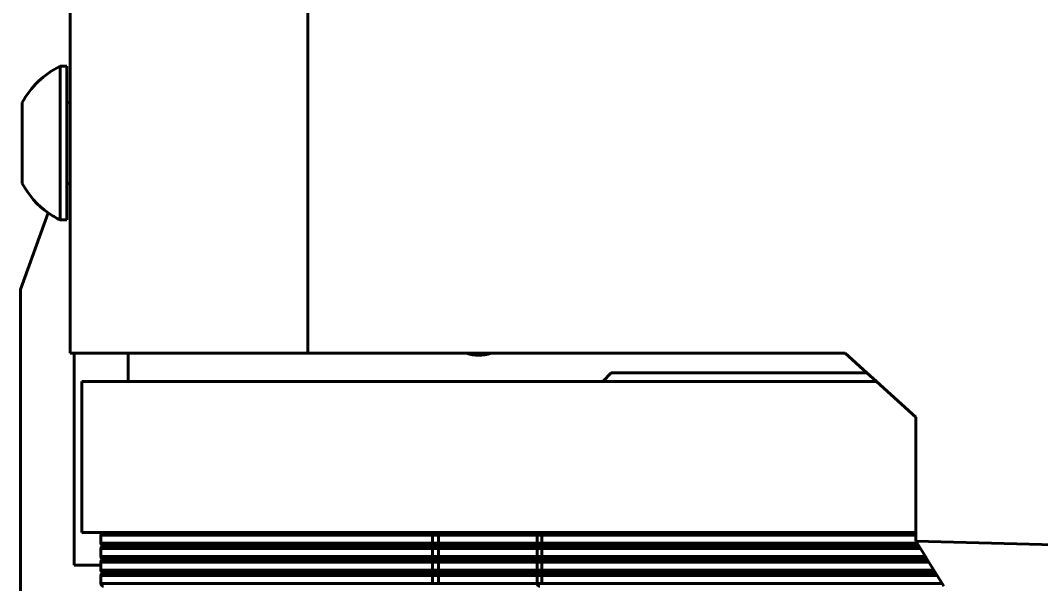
# Model space of a CAD drawing. Header units: millimetres. Extents: x 15 to 415, y 5 to 292.
# Drawn here: x 104.84 to 123.75, y 102.34 to 112.78 of the extents above; entities that cross this region are included whole.
import ezdxf

# ---------------------------------------------------------------- set-up
doc = ezdxf.new("R2010")
doc.units = ezdxf.units.MM
doc.layers.add('Annotations', color=7, linetype='Continuous')
doc.layers.add('Geometries', color=7, linetype='Continuous')
doc.styles.add('Shapr4', font='txt', dxfattribs={"height": 3.3495})
doc.dimstyles.new('ISO-25', dxfattribs={"dimtxt": 2.5, "dimasz": 2.5, "dimexe": 1.25, "dimexo": 0.625, "dimtad": 1, "dimtxsty": 'Standard', "dimcen": 2.5, "dimadec": 0, "dimazin": 0, "dimtfac": 1, "dimtmove": 0, "dimatfit": 3, "dimfxl": 1, "dimarcsym": 0})

# ---------------------------------------------------------------- blocks, each defined once
blk = doc.blocks.new('*D4')
at = {"layer": 'Annotations', "color": 0, "linetype": 'Continuous', "lineweight": 15}
for p, q in [((126.884, 146.28), (154.083, 146.28)), ((152.833, 143.78), (152.833, 69.582)), ((113.965, 67.082), (154.083, 67.082))]:
    blk.add_line(p, q, dxfattribs=at)
at = {"layer": 'Annotations', "color": 0}
for points in [[(153.25, 143.78), (152.417, 143.78), (152.833, 146.28)], [(152.417, 69.582), (153.25, 69.582), (152.833, 67.082)]]:
    blk.add_solid(points, dxfattribs=at)
at = {"layer": 'Defpoints', "color": 0}
for p in [(126.259, 146.28), (113.34, 67.082), (152.833, 67.082)]:
    blk.add_point(p, dxfattribs=at)
at = {"layer": 'Annotations', "color": 0, "lineweight": 15, "insert": (150.14, 103.851), "char_height": 3.3495, "attachment_point": 5, "rotation": 90, "style": 'Shapr4'}
blk.add_mtext('\\A1;158,4', dxfattribs=at)

msp = doc.modelspace()

# ---------------------------------------------------------------- linework, layer by layer
at = {"layer": 'Geometries', "linetype": 'Continuous', "lineweight": 40}
for p, q in [((110.1659, 106.6122), (110.1659, 120.1089)), ((105.7573, 114.3887), (105.7573, 111.2576)), ((105.6965, 111.9326), (105.5728, 111.9326)), ((105.5728, 109.0826), (105.5728, 111.9326)), ((105.6965, 111.2576), (105.6965, 111.9326)), ((104.8715, 109.7576), (104.8715, 111.2576)), ((105.7573, 111.2576), (105.6965, 111.2576)), ((105.6965, 109.7576), (105.6965, 111.2576)), ((105.7573, 111.2576), (105.7573, 109.7576)), ((105.6965, 109.0826), (105.6965, 109.7576)), ((105.6965, 109.7576), (105.7573, 109.7576)), ((105.7573, 109.7576), (105.7573, 106.6122)), ((105.3531, 109.2129), (104.8371, 107.7952)), ((105.5728, 109.0826), (105.6965, 109.0826)), ((104.8371, 99.5841), (104.8371, 107.7952)), ((105.8371, 106.6122), (105.7573, 106.6122)), ((105.8371, 102.6826), (105.8371, 106.6122)), ((106.8371, 106.6122), (105.8371, 106.6122)), ((106.8371, 106.0877), (106.8371, 106.6122)), ((110.1659, 106.6122), (106.8371, 106.6122)), ((110.1659, 106.6122), (113.1097, 106.6122)), ((113.1097, 106.6122), (113.5591, 106.6122)), ((113.5591, 106.6122), (113.5646, 106.6122)), ((113.5646, 106.6122), (120.1329, 106.6122)), ((120.1329, 106.6122), (120.5351, 106.2477)), ((115.6342, 106.0877), (115.7942, 106.2477)), ((120.5351, 106.2477), (115.7942, 106.2477)), ((120.5351, 106.2477), (120.7116, 106.0877)), ((105.9786, 106.0877), (105.9786, 103.2877)), ((106.8371, 106.0877), (105.9786, 106.0877)), ((115.6342, 106.0877), (106.8371, 106.0877)), ((120.7116, 106.0877), (115.6342, 106.0877)), ((120.7116, 106.0877), (121.4419, 105.4258)), ((121.4419, 105.4258), (121.4419, 103.2877)), ((106.3786, 103.2877), (105.9786, 103.2877)), ((106.3286, 103.2377), (112.4788, 103.2377)), ((106.3286, 103.2377), (106.3286, 103.0877)), ((112.4936, 103.2877), (106.3786, 103.2877)), ((112.4788, 103.2377), (112.4788, 103.0877)), ((112.4788, 103.2377), (112.5929, 103.2377)), ((112.5507, 103.2877), (112.4936, 103.2877)), ((114.4664, 103.2877), (112.5507, 103.2877)), ((112.5929, 103.0877), (112.5929, 103.2377)), ((112.5929, 103.2377), (114.4174, 103.2377)), ((114.4174, 103.2377), (114.4174, 103.0877)), ((114.4174, 103.2377), (114.5089, 103.2377)), ((114.5121, 103.2877), (114.4664, 103.2877)), ((114.5089, 103.0877), (114.5089, 103.2377)), ((114.5089, 103.2377), (121.4419, 103.2377)), ((121.4419, 103.2877), (114.5121, 103.2877)), ((121.4419, 103.2877), (121.4419, 103.2377)), ((121.4419, 103.2377), (121.4419, 103.1259)), ((121.4419, 103.1259), (126.3274, 102.9908)), ((121.4654, 103.0877), (121.4419, 103.1259)), ((112.4788, 103.0877), (106.3286, 103.0877)), ((106.3286, 102.9877), (106.3286, 102.8377)), ((106.3286, 102.9877), (112.4788, 102.9877)), ((112.4936, 103.0377), (106.3786, 103.0377)), ((112.5929, 103.0877), (112.4788, 103.0877)), ((112.4788, 102.9877), (112.4788, 102.8377)), ((112.4788, 102.9877), (112.5929, 102.9877)), ((112.5507, 103.0377), (112.4936, 103.0377)), ((114.4664, 103.0377), (112.5507, 103.0377)), ((114.4174, 103.0877), (112.5929, 103.0877)), ((112.5929, 102.9877), (114.4174, 102.9877)), ((112.5929, 102.8377), (112.5929, 102.9877)), ((114.5089, 103.0877), (114.4174, 103.0877)), ((114.4174, 102.9877), (114.5089, 102.9877)), ((114.4174, 102.9877), (114.4174, 102.8377)), ((114.5121, 103.0377), (114.4664, 103.0377)), ((121.4654, 103.0877), (114.5089, 103.0877)), ((114.5089, 102.8377), (114.5089, 102.9877)), ((114.5089, 102.9877), (121.5269, 102.9877)), ((121.4962, 103.0377), (114.5121, 103.0377)), ((121.4962, 103.0377), (121.4654, 103.0877)), ((121.5269, 102.9877), (121.4962, 103.0377)), ((121.6192, 102.8377), (121.5269, 102.9877)), ((112.4788, 102.8377), (106.3286, 102.8377)), ((106.3286, 102.7377), (106.3286, 102.6826)), ((106.3286, 102.7377), (112.4788, 102.7377)), ((106.3786, 102.7877), (112.4936, 102.7877)), ((112.5929, 102.8377), (112.4788, 102.8377)), ((112.4788, 102.7377), (112.5929, 102.7377)), ((112.4788, 102.7377), (112.4788, 102.5877)), ((112.4936, 102.7877), (112.5507, 102.7877)), ((112.5507, 102.7877), (114.4664, 102.7877)), ((114.4174, 102.8377), (112.5929, 102.8377)), ((112.5929, 102.5877), (112.5929, 102.7377)), ((112.5929, 102.7377), (114.4174, 102.7377)), ((114.5089, 102.8377), (114.4174, 102.8377)), ((114.4174, 102.7377), (114.4174, 102.5877)), ((114.4174, 102.7377), (114.5089, 102.7377)), ((114.4664, 102.7877), (114.5121, 102.7877)), ((121.6192, 102.8377), (114.5089, 102.8377)), ((114.5089, 102.5877), (114.5089, 102.7377)), ((114.5089, 102.7377), (121.6807, 102.7377)), ((114.5121, 102.7877), (121.65, 102.7877)), ((121.65, 102.7877), (121.6192, 102.8377)), ((121.6807, 102.7377), (121.65, 102.7877)), ((121.773, 102.5877), (121.6807, 102.7377)), ((106.3286, 102.6826), (105.8371, 102.6826)), ((106.3286, 102.6826), (106.3286, 102.5877)), ((112.4788, 102.5877), (106.3286, 102.5877)), ((106.3786, 102.5377), (112.4936, 102.5377)), ((112.5929, 102.5877), (112.4788, 102.5877)), ((112.4936, 102.5377), (112.5507, 102.5377)), ((112.5507, 102.5377), (114.4664, 102.5377)), ((114.4174, 102.5877), (112.5929, 102.5877)), ((114.5089, 102.5877), (114.4174, 102.5877)), ((114.4664, 102.5377), (114.5121, 102.5377)), ((121.773, 102.5877), (114.5089, 102.5877)), ((114.5121, 102.5377), (121.8037, 102.5377)), ((121.8037, 102.5377), (121.773, 102.5877)), ((121.8345, 102.4877), (121.8037, 102.5377)), ((106.3286, 102.4877), (106.3286, 102.3377)), ((106.3286, 102.4877), (112.4788, 102.4877)), ((112.4788, 102.4877), (112.4788, 102.3377)), ((112.4788, 102.4877), (112.5929, 102.4877)), ((112.5929, 102.3377), (112.5929, 102.4877)), ((112.5929, 102.4877), (114.4174, 102.4877)), ((114.4174, 102.4877), (114.4174, 102.3377)), ((114.4174, 102.4877), (114.5089, 102.4877)), ((114.5089, 102.3377), (114.5089, 102.4877)), ((114.5089, 102.4877), (121.8345, 102.4877)), ((121.9268, 102.3377), (121.8345, 102.4877)), ((112.4788, 102.3377), (106.3286, 102.3377)), ((112.5929, 102.3377), (112.4788, 102.3377)), ((114.4174, 102.3377), (112.5929, 102.3377)), ((114.5089, 102.3377), (114.4174, 102.3377)), ((121.9268, 102.3377), (114.5089, 102.3377)), ((121.9575, 102.2877), (121.9268, 102.3377))]:
    msp.add_line(p, q, dxfattribs=at)
for centre, radius, start, end in [((106.269, 110.5076), 1.586, 116.03726, 151.77734), ((106.269, 110.5076), 1.586, 208.22267, 234.72704), ((106.269, 110.5076), 1.586, 234.72704, 243.96274), ((113.3371, 107.2477), 0.675, 250.30609, 269.69903), ((113.3371, 107.2477), 0.675, 269.69903, 289.69391), ((113.3316, 107.2477), 0.675, 270.16704, 289.6923), ((106.3786, 103.2377), 0.05, 90, 180), ((106.3786, 103.0877), 0.05, 180, 270), ((106.3786, 102.9877), 0.05, 90, 180), ((106.3786, 102.8377), 0.05, 180, 270), ((106.3786, 102.7377), 0.05, 90, 180), ((106.3786, 102.5877), 0.05, 180, 270), ((106.3786, 102.4877), 0.05, 90, 180), ((106.3786, 102.3377), 0.05, 180, 270)]:
    msp.add_arc(centre, radius, start, end, dxfattribs=at)
for centre, major_axis, ratio, start_param, end_param in [((112.4936, 103.2377), (0, -0.05), 0.2971251, 3.1415927, 4.712389), ((112.5507, 103.2377), (0, -0.05), 0.8441735, 1.5707963, 3.1415927), ((114.4664, 103.2377), (0, -0.05), 0.9802777, 3.1415927, 4.712389), ((114.5121, 103.2377), (0, -0.05), 0.0651139, 3.1415927, 4.712389), ((112.4936, 103.0877), (0, 0.05), 0.2971251, 1.5707963, 3.1415927), ((112.4936, 102.9877), (0, -0.05), 0.2971251, 3.1415926, 4.712389), ((112.5507, 103.0877), (0, 0.05), 0.8441735, 3.1415927, 4.712389), ((112.5507, 102.9877), (0, -0.05), 0.8441735, 1.5707963, 3.1415927), ((114.4664, 103.0877), (0, -0.05), 0.9802777, 4.712389, 6.2831853), ((114.4664, 102.9877), (0, -0.05), 0.9802777, 3.1415927, 4.712389), ((114.5121, 103.0877), (0, 0.05), 0.0651139, 1.5707963, 3.1415927), ((114.5121, 102.9877), (0, -0.05), 0.0651139, 3.1415927, 4.712389), ((112.4936, 102.8377), (0, 0.05), 0.2971251, 1.5707963, 3.1415926), ((112.4936, 102.7377), (0, -0.05), 0.2971251, 3.1415926, 4.712389), ((112.5507, 102.8377), (0, 0.05), 0.8441735, 3.1415927, 4.712389), ((112.5507, 102.7377), (0, -0.05), 0.8441735, 1.5707963, 3.1415927), ((114.4664, 102.8377), (0, -0.05), 0.9802777, 4.712389, 6.2831853), ((114.4664, 102.7377), (0, -0.05), 0.9802777, 3.1415927, 4.712389), ((114.5121, 102.8377), (0, 0.05), 0.0651139, 1.5707963, 3.1415927), ((114.5121, 102.7377), (0, -0.05), 0.0651139, 3.1415927, 4.712389), ((112.4936, 102.5877), (0, 0.05), 0.2971251, 1.5707963, 3.1415927), ((112.4936, 102.4877), (0, -0.05), 0.2971251, 3.1415926, 4.712389), ((112.5507, 102.5877), (0, 0.05), 0.8441735, 3.1415927, 4.712389), ((112.5507, 102.4877), (0, -0.05), 0.8441735, 1.5707963, 3.1415927), ((114.4664, 102.5877), (0, -0.05), 0.9802777, 4.712389, 6.2831853), ((114.4664, 102.4877), (0, -0.05), 0.9802777, 3.1415927, 4.712389), ((114.5121, 102.5877), (0, 0.05), 0.0651139, 1.5707963, 3.1415927), ((114.5121, 102.4877), (0, -0.05), 0.0651139, 3.1415927, 4.712389), ((114.4664, 102.3377), (0, -0.05), 0.9802777, 4.712389, 6.2831853)]:
    msp.add_ellipse(centre, major_axis=major_axis, ratio=ratio, start_param=start_param, end_param=end_param, dxfattribs=at)

# ---------------------------------------------------------------- dimensions: what is measured, and where the dimension line sits
at = {"layer": 'Annotations', "linetype": 'Continuous', "lineweight": 15}
dim = msp.add_linear_dim(base=(152.8333, 67.0821), p1=(126.2586, 146.2799), p2=(113.3402, 67.0821), angle=270, dimstyle='ISO-25', override={"dimscale": 1, "dimgap": 0.7, "dimdec": 2, "dimlfac": 2, "dimrnd": 0.01, "dimzin": 8, "dimdsep": 44, "dimtxsty": 'Shapr4', "dimse1": 0, "dimse2": 0, "dimadec": 2, "dimtol": 0, "dimlim": 0, "dimtp": 0, "dimtm": 0, "dimtfac": 0.6, "dimtdec": 8, "dimfrac": 2, "dimtolj": 1, "dimlwd": 15, "dimlwe": 15}, dxfattribs=at)
dim.commit()
dim.dimension.update_dxf_attribs({"geometry": '*D4', "text_midpoint": (152.8333, 103.8507), "dimtype": 160})

doc.saveas('drawing.dxf')
